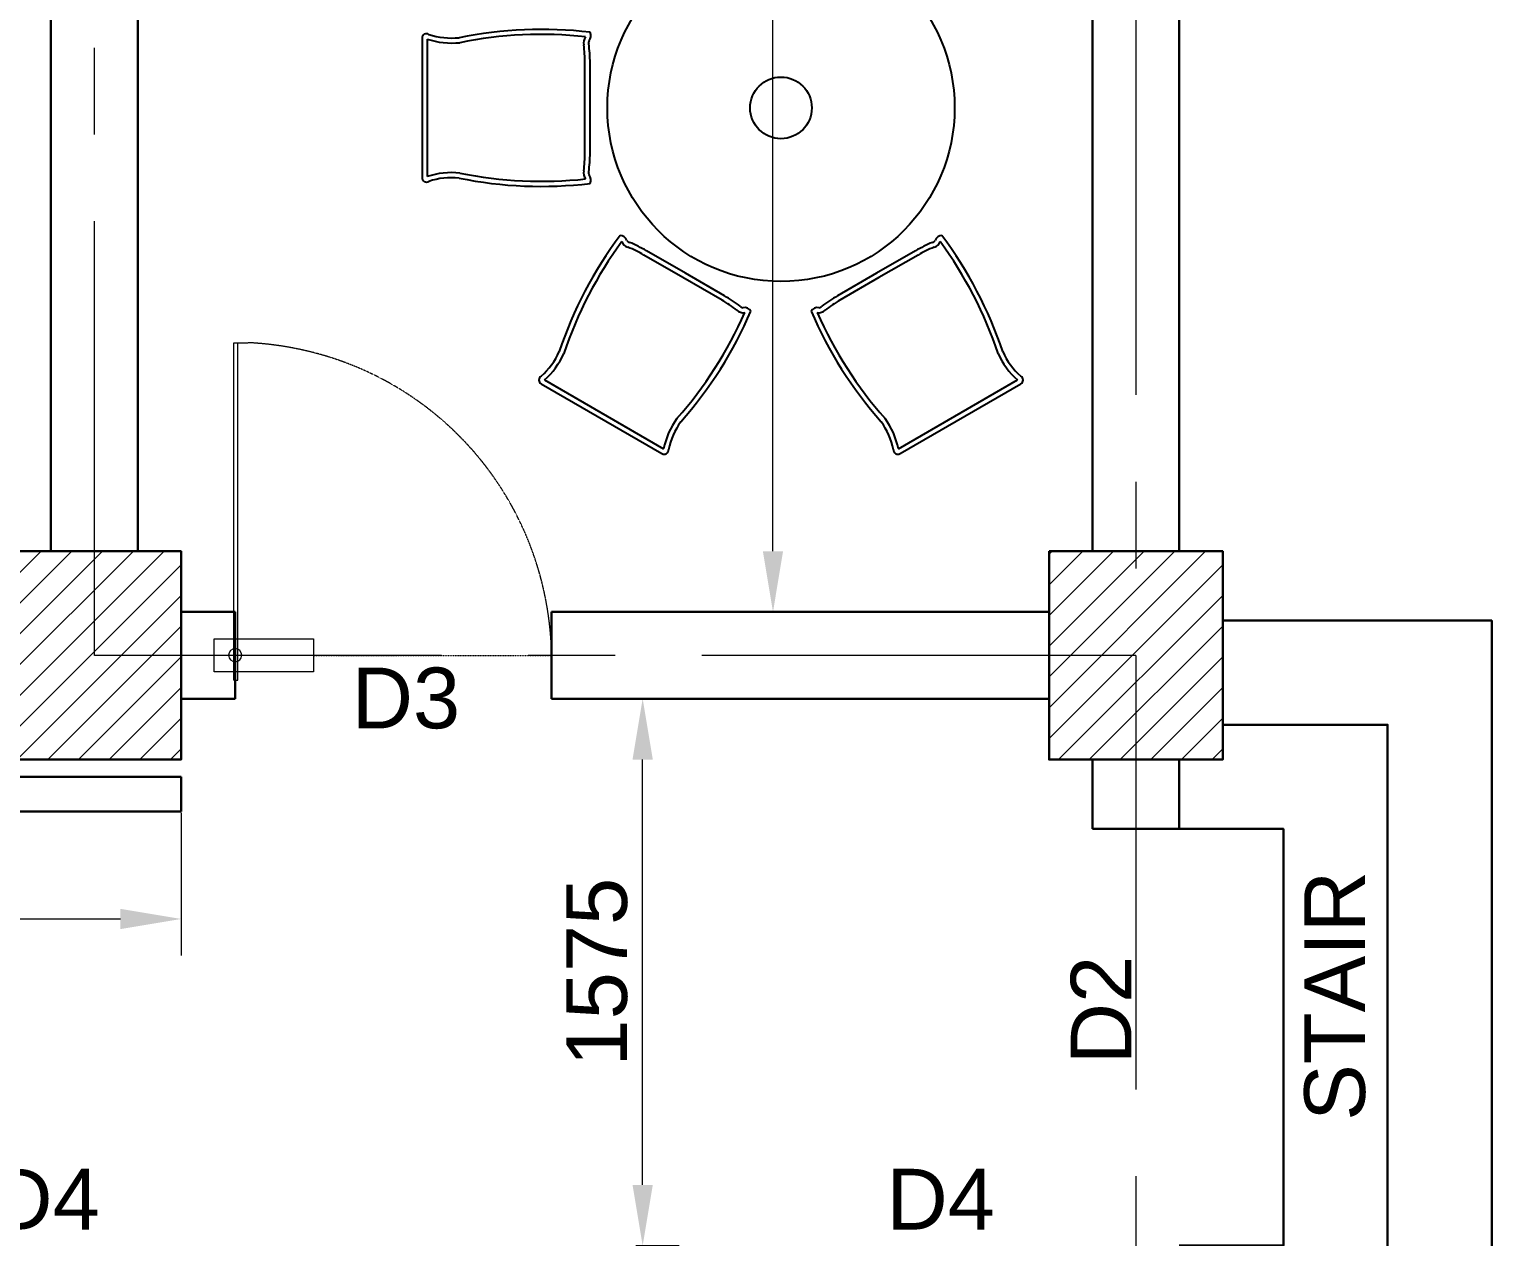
# Model space of a CAD drawing. Header units: millimetres. Extents: x 131588 to 171225, y -200198 to -177978.
# Drawn here: x 150722 to 154935, y -187893 to -184415 of the extents above; entities that cross this region are included whole.
import ezdxf

# ---------------------------------------------------------------- set-up
doc = ezdxf.new("R2010")
doc.units = ezdxf.units.MM
doc.header["$MEASUREMENT"] = 0
doc.linetypes.add('CENTER', pattern=[2, 1.25, -0.25, 0.25, -0.25])
doc.linetypes.add('DASHED2', pattern=[0.375, 0.25, -0.125])
doc.layers.add('ceco.net 142', color=7, linetype='Continuous')
for name, color, linetype, lineweight in [('CEN-1', 1, 'CENTER', 18), ('DIMENSION', 84, 'Continuous', 15), ('DIMLINE', 10, 'Continuous', 18), ('GLASS', 145, 'Continuous', 5), ('MAIN', 3, 'Continuous', 30), ('MAIN-4', 6, 'Continuous', 30), ('SEC', 253, 'Continuous', 15), ('TEXT-1', 7, 'Continuous', 20)]:
    doc.layers.add(name, color=color, linetype=linetype, lineweight=lineweight)
doc.styles.get("Standard").update_dxf_attribs({"font": ''})
doc.styles.get('Standard').set_extended_font_data('Arial')
doc.dimstyles.new('DIM-50', dxfattribs={"dimscale": 50, "dimtxt": 2.5, "dimasz": 2.5, "dimexe": 1.5, "dimexo": 0.05, "dimgap": 0.6, "dimtad": 1, "dimzin": 9, "dimdsep": 46, "dimtxsty": 'Standard', "dimcen": 0, "dimclrd": 32, "dimclre": 32, "dimadec": 0, "dimazin": 0, "dimtp": 0.1, "dimtm": 0.1, "dimtfac": 0.71, "dimtofl": 0, "dimtmove": 1, "dimatfit": 3, "dimfxl": 1, "dimtolj": 1, "dimtzin": 7, "dimlwd": -1, "dimlwe": -1, "dimarcsym": 1})
doc.dimstyles.new('DIM-50$0', dxfattribs={"dimscale": 50, "dimtxt": 2.5, "dimasz": 2.5, "dimexe": 1.5, "dimexo": 0.05, "dimgap": 0.6, "dimtad": 1, "dimzin": 9, "dimdsep": 46, "dimtxsty": 'Standard', "dimcen": 0, "dimclrd": 32, "dimclre": 32, "dimadec": 0, "dimazin": 0, "dimtp": 0.1, "dimtm": 0.1, "dimtfac": 0.71, "dimtofl": 0, "dimtmove": 1, "dimatfit": 3, "dimfxl": 1, "dimtolj": 1, "dimtzin": 7, "dimlwd": -1, "dimlwe": -1, "dimarcsym": 1})

# ---------------------------------------------------------------- blocks, each defined once
blk = doc.blocks.new('*D646')
at = {"layer": 'Defpoints', "color": 0, "ltscale": 100, "transparency": 16777216}
for p in [(149175.6, -186668.1), (151159.6, -186668.1), (151159.6, -186977.3)]:
    blk.add_point(p, dxfattribs=at)
at = {"layer": 'DIMLINE', "color": 32, "linetype": 'ByBlock', "ltscale": 100, "transparency": 16777216}
for p, q in [((149175.6, -186671.6), (149175.6, -187082.3)), ((151159.6, -186671.6), (151159.6, -187082.3)), ((149350.6, -186977.3), (150984.6, -186977.3))]:
    blk.add_line(p, q, dxfattribs=at)
at = {"layer": 'DIMLINE', "color": 32, "ltscale": 100, "transparency": 16777216}
for points in [[(149350.6, -186948.2), (149350.6, -187006.5), (149175.6, -186977.3)], [(150984.6, -186948.2), (150984.6, -187006.5), (151159.6, -186977.3)]]:
    blk.add_solid(points, dxfattribs=at)
at = {"layer": 'DIMLINE', "color": 0, "ltscale": 100, "transparency": 16777216, "insert": (150167.6, -186846), "char_height": 175, "attachment_point": 5}
blk.add_mtext('\\A1;1984', dxfattribs=at)
blk = doc.blocks.new('gd1')
at = {"layer": 'GLASS', "color": 4, "linetype": 'DASHED2', "ltscale": 0.001}
blk.add_line((345380.4, -498507.9), (345380.4, -497801.8), dxfattribs=at)
at = {"layer": 'GLASS'}
for p, q in [((345331.4, -498507.9), (345429.4, -498507.9)), ((345331.4, -498801.8), (345331.4, -498507.9)), ((345429.4, -498507.9), (345429.4, -498801.8)), ((345429.4, -498801.8), (345331.4, -498801.8))]:
    blk.add_line(p, q, dxfattribs=at)
at = {"layer": 'GLASS', "color": 4}
for p, q in [((344453.9, -498744), (344453.9, -498702.2)), ((345453.9, -498732), (344453.9, -498732)), ((345453.9, -498744), (344453.9, -498744)), ((345453.9, -498744), (345453.9, -498732.3))]:
    blk.add_line(p, q, dxfattribs=at)
at = {"layer": 'GLASS', "color": 4, "linetype": 'DASHED2'}
blk.add_ellipse((345430.5, -498780.7), major_axis=(-687, 717.8), ratio=0.969274, start_param=-0.727797, end_param=0.74268, dxfattribs=at)
at = {"layer": 'GLASS', "extrusion": (8.38188e-23, -2.79396e-23, -1)}
blk.add_ellipse((345379.9, -498739.7), major_axis=(-13.9, 13.9), ratio=1, start_param=6.283185307179586, end_param=12.56637061435917, dxfattribs=at)
blk = doc.blocks.new('*D669')
at = {"layer": 'Defpoints', "color": 0, "ltscale": 100, "transparency": 16777216}
for p in [(152465.7, -186343.1), (152488.9, -186343.1), (152465.7, -187918.1)]:
    blk.add_point(p, dxfattribs=at)
at = {"layer": 'DIMLINE', "color": 32, "linetype": 'ByBlock', "ltscale": 100, "transparency": 16777216}
for p, q in [((152469.2, -186343.1), (152593.9, -186343.1)), ((152488.9, -187743.1), (152488.9, -186518.1)), ((152469.2, -187918.1), (152593.9, -187918.1))]:
    blk.add_line(p, q, dxfattribs=at)
at = {"layer": 'DIMLINE', "color": 32, "ltscale": 100, "transparency": 16777216}
for points in [[(152459.7, -186518.1), (152518.1, -186518.1), (152488.9, -186343.1)], [(152459.7, -187743.1), (152518.1, -187743.1), (152488.9, -187918.1)]]:
    blk.add_solid(points, dxfattribs=at)
at = {"layer": 'DIMLINE', "color": 0, "ltscale": 100, "transparency": 16777216, "insert": (152357.5, -187130.6), "char_height": 175, "attachment_point": 5, "rotation": 90}
blk.add_mtext('\\A1;1575', dxfattribs=at)
blk = doc.blocks.new('*D678')
at = {"layer": 'Defpoints', "color": 0, "ltscale": 100, "transparency": 16777216}
for p in [(152749.8, -180943.1), (152864.3, -180943.1), (152749.8, -186093.1)]:
    blk.add_point(p, dxfattribs=at)
at = {"layer": 'DIMLINE', "color": 32, "linetype": 'ByBlock', "ltscale": 100, "transparency": 16777216}
for p, q in [((152753.3, -180943.1), (152969.3, -180943.1)), ((152864.3, -185918.1), (152864.3, -181118.1)), ((152753.3, -186093.1), (152969.3, -186093.1))]:
    blk.add_line(p, q, dxfattribs=at)
at = {"layer": 'DIMLINE', "color": 32, "ltscale": 100, "transparency": 16777216}
for points in [[(152835.1, -181118.1), (152893.4, -181118.1), (152864.3, -180943.1)], [(152835.1, -185918.1), (152893.4, -185918.1), (152864.3, -186093.1)]]:
    blk.add_solid(points, dxfattribs=at)
at = {"layer": 'DIMLINE', "color": 0, "ltscale": 100, "transparency": 16777216, "insert": (152732.9, -183518.1), "char_height": 175, "attachment_point": 5, "rotation": 90}
blk.add_mtext('\\A1;5150', dxfattribs=at)

msp = doc.modelspace()

# ---------------------------------------------------------------- hatches: boundary and pattern name
at = {"layer": 'SEC', "ltscale": 100}
h = msp.add_hatch(dxfattribs=at)
h.set_pattern_fill('ANSI31', color=8, scale=500)
h.set_pattern_definition([(45, (83442.82, -167053.416), (-44.194174, 44.194174), [])])
h.paths.add_polyline_path([(150659.578, -185918.138), (151159.578, -185918.138), (151159.578, -186518.138), (150659.578, -186518.138)])
h = msp.add_hatch(dxfattribs=at)
h.set_pattern_fill('ANSI31', color=8, scale=500)
h.set_pattern_definition([(45, (86442.82, -167053.416), (-44.194174, 44.194174), [])])
h.paths.add_polyline_path([(153659.578, -185918.138), (154159.578, -185918.138), (154159.578, -186518.138), (153659.578, -186518.138)])

# ---------------------------------------------------------------- linework, layer by layer
at = {"layer": 'ceco.net 142'}
for p, q in [((151853.551, -184440.453), (151853.551, -184842.273)), ((151868.102, -184443.465), (151868.102, -184839.261)), ((152206.342, -185425.11), (152549.111, -185623.008)), ((153225.591, -185623.008), (153568.361, -185425.11)), ((152196.458, -185436.205), (152544.445, -185637.115)), ((153230.258, -185637.115), (153578.245, -185436.205))]:
    msp.add_line(p, q, dxfattribs=at)
for points in [[(152322.801, -184771.408), (152322.801, -184641.363), (152322.801, -184511.318)], [(152337.351, -184771.408), (152337.351, -184641.363), (152337.351, -184511.318)], [(152724.974, -185182.7), (152612.351, -185117.677), (152499.729, -185052.654)], [(153274.974, -185052.654), (153162.351, -185117.677), (153049.729, -185182.7)], [(152717.699, -185195.301), (152605.076, -185130.278), (152492.454, -185065.256)], [(153282.249, -185065.256), (153169.627, -185130.278), (153057.004, -185195.301)]]:
    msp.add_lwpolyline(points, dxfattribs=at)
for radius in [500, 88.798]:
    msp.add_circle((152887.351, -184641.363), radius, dxfattribs=at)
for centre, radius, start, end in [((152196.812, -185595.973), 1180.686, 83.163747, 101.56433), ((151866.152, -184440.415), 12.601, 58.500067, 180.170777), ((151939.553, -184223.615), 231.169, 251.99583, 275.645043), ((151939.553, -184223.615), 216.619, 252.033882, 275.448671), ((152196.812, -185595.973), 1166.136, 83.715885, 101.60178), ((152345.188, -184453.483), 26.583, 141.253146, 194.546716), ((151856.496, -184516.101), 466.328, 0.569918, 6.889866), ((152345.188, -184453.483), 12.033, 153.4625, 198.246395), ((151856.496, -184516.101), 480.879, 0.569918, 7.029571), ((152317.534, -184433.694), 22.203, 319.52362, 26.803874), ((151856.496, -184766.625), 466.328, 353.110134, 359.430082), ((151856.496, -184766.625), 480.879, 352.970429, 359.430082), ((151866.152, -184842.311), 12.601, 179.829223, 301.499933), ((151939.553, -185059.111), 231.169, 84.354957, 108.004169), ((151939.553, -185059.111), 216.619, 84.551329, 107.966118), ((152196.812, -183686.753), 1180.686, 258.43567, 276.836253), ((152196.812, -183686.753), 1166.136, 258.39822, 276.284115), ((152345.188, -184829.243), 26.583, 165.453284, 218.746831), ((152345.188, -184829.243), 12.033, 161.753605, 206.5375), ((152317.534, -184849.032), 22.203, 333.196126, 40.47638), ((153368.798, -185716.693), 1180.686, 143.163747, 161.56433), ((152422.596, -185031.005), 22.203, 19.52362, 86.803874), ((153352.107, -185031.005), 22.203, 93.196126, 160.47638), ((152405.904, -185716.693), 1180.686, 18.43567, 36.836253), ((153368.798, -185716.693), 1166.136, 143.715885, 161.60178), ((152453.561, -185016.95), 26.583, 201.253146, 254.546716), ((152453.561, -185016.95), 12.033, 213.4625, 258.246395), ((152263.444, -185471.479), 466.328, 60.569918, 66.889866), ((152263.444, -185471.479), 480.879, 60.569918, 67.029571), ((153511.259, -185471.479), 480.879, 112.970429, 119.430082), ((153511.259, -185471.479), 466.328, 113.110134, 119.430082), ((153321.142, -185016.95), 12.033, 281.753605, 326.5375), ((153321.142, -185016.95), 26.583, 285.453284, 338.746831), ((152405.904, -185716.693), 1166.136, 18.39822, 36.284115), ((152480.404, -185596.741), 466.328, 53.110134, 59.430082), ((152480.404, -185596.741), 480.879, 52.970429, 59.430082), ((152778.979, -185204.83), 12.033, 221.753605, 266.5375), ((152782.289, -185238.674), 22.203, 33.196126, 100.47638), ((152992.413, -185238.674), 22.203, 79.52362, 146.803874), ((152995.724, -185204.83), 12.033, 273.4625, 318.246395), ((153294.299, -185596.741), 480.879, 120.569918, 127.029571), ((153294.299, -185596.741), 466.328, 120.569918, 126.889866), ((151715.365, -184762.083), 1166.136, 318.39822, 336.284115), ((151715.365, -184762.083), 1180.686, 318.43567, 336.836253), ((152778.979, -185204.83), 26.583, 225.453284, 278.746831), ((154059.338, -184762.083), 1180.686, 203.163747, 221.56433), ((152995.724, -185204.83), 26.583, 261.253146, 314.546716), ((154059.338, -184762.083), 1166.136, 203.715885, 221.60178), ((152051.672, -185253.307), 216.619, 312.033882, 335.448671), ((152051.672, -185253.307), 231.169, 311.99583, 335.645043), ((153723.031, -185253.307), 231.169, 204.354957, 228.004169), ((153723.031, -185253.307), 216.619, 204.551329, 227.966118), ((152202.726, -185425.274), 12.601, 118.500067, 240.170777), ((153571.977, -185425.274), 12.601, 299.829223, 61.499933), ((152775.233, -185671.054), 231.169, 144.354957, 168.004169), ((152775.233, -185671.054), 216.619, 144.551329, 167.966118), ((152999.47, -185671.054), 216.619, 12.033882, 35.448671), ((152999.47, -185671.054), 231.169, 11.99583, 35.645043), ((152550.778, -185626.221), 12.601, 239.829223, 1.499933), ((153223.925, -185626.221), 12.601, 178.500067, 300.170777)]:
    msp.add_arc(centre, radius, start, end, dxfattribs=at)
at = {"layer": 'CEN-1', "ltscale": 1000}
for points in [[(133909.578, -180218.138), (153909.578, -180218.138), (153909.578, -193218.138), (133909.578, -193218.138)], [(150909.578, -180218.138), (153909.578, -180218.138), (153909.578, -186218.138), (150909.578, -186218.138)]]:
    msp.add_lwpolyline(points, close=True, dxfattribs=at)
at = {"layer": 'MAIN', "ltscale": 100}
for points in [[(150659.578, -185918.138), (151159.578, -185918.138), (151159.578, -186518.138), (150659.578, -186518.138)], [(153659.578, -185918.138), (154159.578, -185918.138), (154159.578, -186518.138), (153659.578, -186518.138)]]:
    msp.add_lwpolyline(points, close=True, dxfattribs=at)
at = {"layer": 'MAIN-4', "ltscale": 1000}
for p, q in [((151315.21, -186343.138), (151315.21, -186093.138)), ((152226.779, -186343.138, 0), (152226.779, -186093.138, 0)), ((149275.578, -186568.138), (151159.578, -186568.138)), ((151159.578, -186568.138), (151159.578, -186668.138)), ((149175.578, -186668.138), (151159.578, -186668.138)), ((154034.578, -186718.138), (153784.578, -186718.138))]:
    msp.add_line(p, q, dxfattribs=at)
for points in [[(150784.578, -180468.138), (150784.578, -185918.138)], [(151034.578, -180468.138), (151034.578, -185918.138)], [(153784.578, -180468.138), (153784.578, -185918.138)], [(154034.578, -180468.138), (154034.578, -185918.138)], [(151159.578, -186093.138), (151315.21, -186093.138)], [(152226.779, -186093.138), (153659.578, -186093.138)], [(154034.578, -188518.138), (154934.578, -188518.138), (154934.578, -186118.138), (154159.578, -186118.138)], [(151159.578, -186343.138), (151315.21, -186343.138)], [(152226.779, -186343.138), (153659.578, -186343.138)], [(154034.578, -188218.138), (154634.578, -188218.138), (154634.578, -186418.138), (154159.578, -186418.138)], [(153784.578, -186718.138), (153784.578, -186518.138)], [(154034.578, -186718.138), (154034.578, -186518.138)], [(154034.578, -187918.138), (154334.578, -187918.138), (154334.578, -186718.138), (154034.578, -186718.138)]]:
    msp.add_lwpolyline(points, dxfattribs=at)

# ---------------------------------------------------------------- block references
at = {"layer": 'DIMENSION', "color": 0, "linetype": 'Continuous', "lineweight": 0, "extrusion": (-2.30152e-07, -5.25887e-07, 1), "xscale": 0.9719561145201425, "yscale": 0.9719561145201425, "zscale": 0.9719561145201425, "rotation": 269.9999924850063}
msp.add_blockref('gd1', (636068.349, 149476.398, 0.063), dxfattribs=at)

# ---------------------------------------------------------------- texts
at = {"layer": 'TEXT-1', "char_height": 175, "width": 259.85607, "attachment_point": 3}
for s, insert in [('\\pxqc;D3', (151936.966, -186253.332)), ('\\pxqc;D4', (150898.911, -187696.831, 0)), ('\\pxqc;D4', (153477.252, -187696.831))]:
    msp.add_mtext(s, dxfattribs=dict(at, insert=insert))
at = {"layer": 'TEXT-1', "char_height": 175, "width": 481.13063, "attachment_point": 1, "rotation": 90}
for s, insert in [('\\pxqc;STAIR', (154394.505, -187439.348)), ('\\pxqc;D2', (153721.919, -187480.247))]:
    msp.add_mtext(s, dxfattribs=dict(at, insert=insert))

# ---------------------------------------------------------------- dimensions: what is measured, and where the dimension line sits
at = {"layer": 'DIMLINE', "ltscale": 100}
for base, p1, p2, picture, middle in [((152864.259, -180943.138), (152749.844, -186093.138), (152749.844, -180943.138), '*D678', (152732.909, -183518.138)), ((152488.886, -186343.138), (152465.747, -187918.138), (152465.747, -186343.138), '*D669', (152357.536, -187130.638))]:
    dim = msp.add_linear_dim(base=base, p1=p1, p2=p2, angle=90, dimstyle='DIM-50$0', override={"dimscale": 70, "dimtofl": 1}, dxfattribs=at)
    dim.commit()
    dim.dimension.update_dxf_attribs({"geometry": picture, "text_midpoint": middle})
dim = msp.add_linear_dim(base=(151159.578, -186977.336), p1=(149175.578, -186668.138), p2=(151159.578, -186668.138), dimstyle='DIM-50', override={"dimscale": 70, "dimtofl": 1}, dxfattribs=at)
dim.commit()
dim.dimension.update_dxf_attribs({"geometry": '*D646', "text_midpoint": (150167.578, -186845.985)})

doc.saveas('drawing.dxf')
